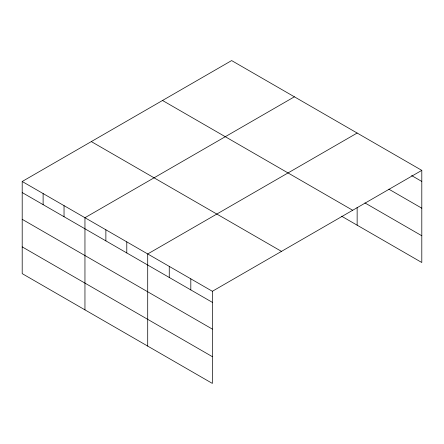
<?xml version="1.0" encoding="UTF-8"?>
<svg xmlns="http://www.w3.org/2000/svg" width="444" height="444" viewBox="0 0 444 444"><rect width="100%" height="100%" fill="white"/><g stroke="black" fill="none" stroke-linecap="round" stroke-linejoin="round"><path stroke-width="0.67" d="M22.2 181.491L212.365 291.281L212.365 383.422L22.2 273.632L22.2 181.491L231.635 60.578L421.8 170.368L421.8 262.509L341.603 216.206M294.389 96.809L84.954 217.721L84.954 309.862M357.143 133.039L147.708 253.957L147.708 346.092M212.365 291.281L421.8 170.368M411.621 175.569L421.8 181.446M388.872 189.183L421.8 208.197M364.929 202.919L421.8 235.758M162.521 100.477L352.686 210.267M91.314 141.592L281.479 251.382M22.2 192.568L212.365 302.358M22.2 219.319L212.365 329.109M22.2 246.881L212.365 356.671M357.143 207.342L357.143 225.18M190.815 278.843L190.815 289.915M169.258 266.4L169.258 277.472M126.79 241.88L126.79 252.952M105.872 229.803L105.872 240.876M64.036 205.644L64.036 216.722M43.118 193.567L43.118 204.645"/></g></svg>
